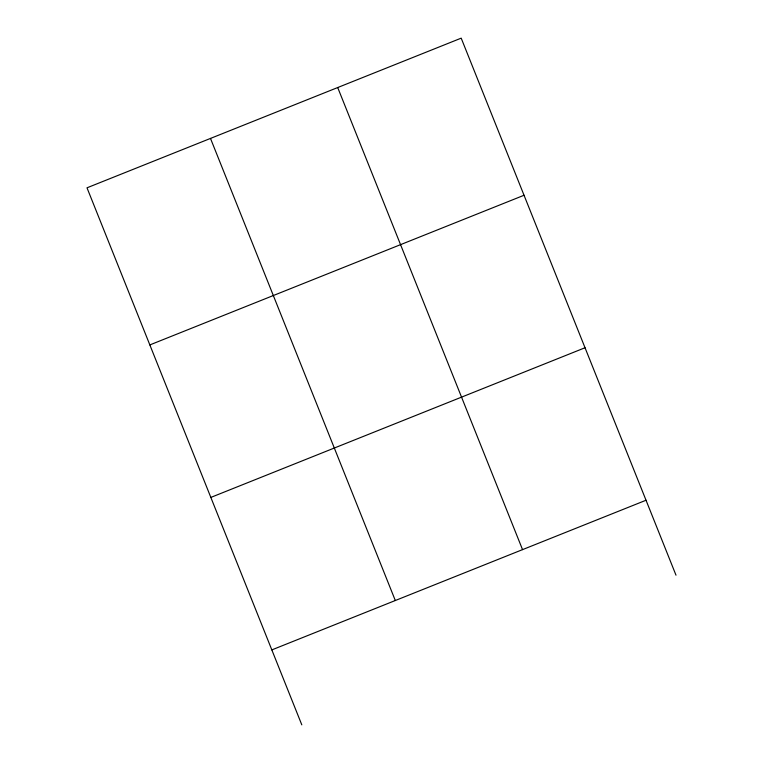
<?xml version="1.0" encoding="UTF-8"?>
<svg xmlns="http://www.w3.org/2000/svg" width="763" height="763" viewBox="0 0 763 763"><rect width="100%" height="100%" fill="white"/><g stroke="black" fill="none" stroke-linecap="round" stroke-linejoin="round"><path stroke-width="1.14" d="M149.844 344.924L524.038 195.261M210.836 497.419L585.03 347.747M271.828 649.904L646.023 500.242M675.999 575.188L461.195 38.15L87.001 187.812L301.805 724.85M337.713 87.545L522.541 549.627M210.493 138.427L395.31 600.519"/></g></svg>
